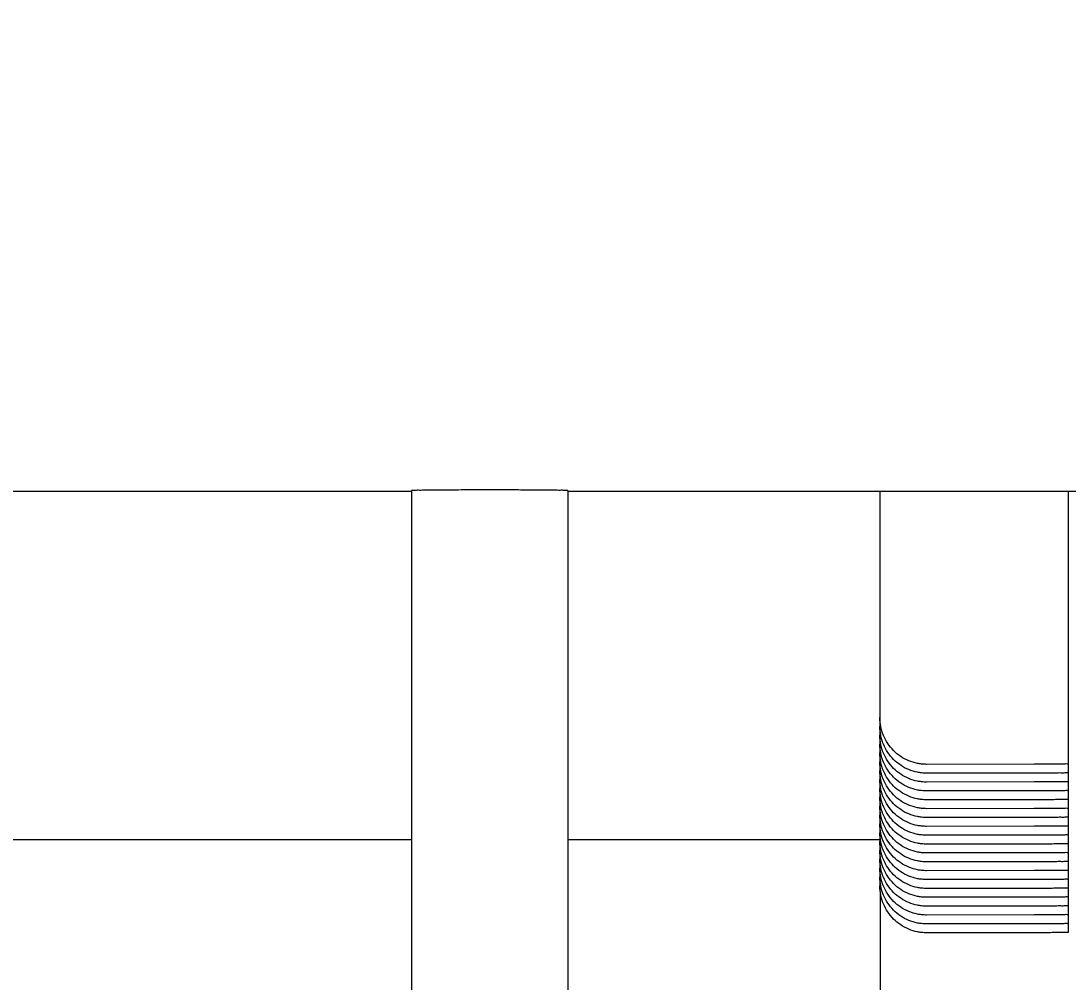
# Model space of a CAD drawing. Extents: x -5598 to 26293, y -3808 to 13850.
# Drawn here: x -627.17 to -620.47, y 2216.08 to 2222.23 of the extents above; entities that cross this region are included whole.
import ezdxf

# ---------------------------------------------------------------- set-up
doc = ezdxf.new("R2010")
doc.units = 0
doc.header["$LTSCALE"] = 100
doc.header["$MEASUREMENT"] = 0
doc.layers.add('AK', color=7, linetype='Continuous', lineweight=15)
for name, color, linetype, lineweight, true_color in [('MAKPA ELEKTRIK', 7, 'Continuous', 30, 0x93039a), ('MAKPA GAZ', 7, 'Continuous', 30, 0x046a38), ('MAKPA SIHHI', 7, 'Continuous', 30, 0x428a93)]:
    doc.layers.add(name, color=color, linetype=linetype, lineweight=lineweight, true_color=true_color)
doc.layers.add('OLCU DIS', color=7, linetype='Continuous')
doc.styles.add('MAKPA TESISAT', font='arial.ttf', dxfattribs={"height": 10})
doc.styles.add('olcu', font='romans.shx', dxfattribs={"width": 0.5})
doc.dimstyles.new('1-200', dxfattribs={"dimtxt": 40, "dimasz": 2, "dimexe": 0, "dimexo": 0, "dimgap": 10, "dimtad": 1, "dimdec": 4, "dimrnd": 0.1, "dimzin": 9, "dimdsep": 46, "dimtxsty": 'olcu', "dimblk1": 'SOL', "dimblk2": 'SAG', "dimsah": 1, "dimcen": 0, "dimse1": 1, "dimse2": 1, "dimclre": 13, "dimadec": 0, "dimazin": 0, "dimtfac": 1, "dimtdec": 4, "dimtix": 1, "dimtmove": 2, "dimatfit": 2, "dimldrblk": 'SOL', "dimfxl": 0, "dimtolj": 1, "dimarcsym": 0})
doc.dimstyles.new('MAKPA TESISAT DIM', dxfattribs={"dimscale": 0.7, "dimtxt": 12, "dimasz": 6, "dimexe": 4, "dimexo": 0, "dimgap": 8, "dimtad": 2, "dimtih": 1, "dimtoh": 1, "dimdec": 0, "dimrnd": 5, "dimzin": 0, "dimdsep": 46, "dimtxsty": 'MAKPA TESISAT', "dimblk1": 'OBLIQUE', "dimblk2": 'OBLIQUE', "dimsah": 1, "dimcen": 0, "dimdle": 3, "dimclrd": 256, "dimclre": 256, "dimclrt": 256, "dimadec": 0, "dimazin": 0, "dimtfac": 1, "dimtdec": 0, "dimtix": 1, "dimtofl": 0, "dimtmove": 2, "dimatfit": 3, "dimldrblk": 'OBLIQUE', "dimfxl": 0, "dimtvp": 7, "dimtolj": 1, "dimtzin": 0, "dimarcsym": 0})

# ---------------------------------------------------------------- blocks, each defined once
blk = doc.blocks.new('SOL')
at = {"color": 0}
for p, q in [((0, 30), (0, -6.962459165720928)), ((7.581908020783771, 0), (-6.967154622002339, 0))]:
    blk.add_line(p, q, dxfattribs=at)
blk.add_circle((0, 0), 3, dxfattribs=at)
blk = doc.blocks.new('SAG')
at = {"color": 0}
for p, q in [((0, -30), (0, 6.962459165720928)), ((7.581908020783771, 0), (-6.967154622002339, 0))]:
    blk.add_line(p, q, dxfattribs=at)
blk.add_circle((0, 0), 3, dxfattribs=at)
blk = doc.blocks.new('*D332')
at = {"layer": 'OLCU DIS', "color": 0, "lineweight": -2, "transparency": 16777216}
blk.add_line((21268, -934.9999999999671), (-2967.999999241584, -934.9999999999671), dxfattribs=at)
at = {"layer": 'OLCU DIS', "color": 0, "lineweight": -2, "transparency": 16777216, "xscale": 2, "yscale": 2, "zscale": 2, "rotation": 180}
blk.add_blockref('SAG', (-2969.999999241584, -934.9999999999671), dxfattribs=at)
at = {"layer": 'OLCU DIS', "color": 0, "lineweight": -2, "transparency": 16777216, "xscale": 2, "yscale": 2, "zscale": 2}
blk.add_blockref('SOL', (21270, -934.9999999999671), dxfattribs=at)
at = {"layer": 'OLCU DIS', "color": 0, "transparency": 16777216, "insert": (9295.637683253217, -904.9999999999671), "char_height": 40, "attachment_point": 5, "style": 'olcu'}
blk.add_mtext('\\A1;24240', dxfattribs=at)
blk = doc.blocks.new('OVEN TROLLEY')
at = {"layer": 'AK'}
for p, q in [((3.200376994259386, -4.122496222343784), (3.200376994259386, -12.34222436201526)), ((5.200612615669339, -14.9173121060594), (5.200612615669339, -5.416554677847329)), ((6.200730426380233, -14.9173121060594), (6.200730426380233, -5.416554677847329)), ((2.000235621413593, -12.14519140716879), (2.000235621413593, -12.09054497022885)), ((2.217744896692693, -12.08849161459363), (2.905105455467947, -12.08801953998625)), ((2.000235621413593, -12.20192057042152), (2.000235621413593, -12.14727413348157)), ((2.217744896692693, -12.14522077786966), (2.905105455467947, -12.14474870323897)), ((2.000235621413593, -12.25864973369755), (2.000235621413593, -12.2040032967576)), ((2.000235621413593, -12.31537889695028), (2.000235621413593, -12.26073246003364)), ((2.217744896692693, -12.20194994112239), (2.905105455467947, -12.201477866515)), ((2.217744896692693, -12.25867910439842), (2.905105455467947, -12.25820702976784)), ((2.000235621413593, -12.37210806022631), (2.000235621413593, -12.31746162316994)), ((2.217744896692693, -12.31540826765126), (2.905105455467947, -12.31493619306718)), ((2.000235621413593, -12.42883722347903), (2.000235621413593, -12.37419078644598)), ((2.217744896692693, -12.37213743081088), (2.905105455467947, -12.37166535631991)), ((3.204215889858459, -14.91206985566532), (3.204215889858459, -12.38783803178228)), ((2.000235621413593, -12.48556638675507), (2.000235621413593, -12.43091994969882)), ((2.217744896692693, -12.42886659406361), (2.905105455467947, -12.42839451959594)), ((2.000235621413593, -12.54229554989138), (2.000235621413593, -12.48764911297485)), ((2.217744896692693, -12.48559575733964), (2.905105455467947, -12.48512368273225)), ((2.000235621413593, -12.59902471314422), (2.000235621413593, -12.54437827622757)), ((2.217744896692693, -12.54232492059236), (2.905105455467947, -12.54185284598497)), ((2.000235621413593, -12.65575387642025), (2.000235621413593, -12.60110743950361)), ((2.000235621413593, -12.71248303967297), (2.000235621413593, -12.65783660275633)), ((2.217744896692693, -12.59905408386839), (2.905105455467947, -12.59858200926101)), ((2.217744896692693, -12.65578324712123), (2.905105455467947, -12.65531117251373)), ((2.000235621413593, -12.769212202949), (2.000235621413593, -12.71456576603236)), ((2.217744896692693, -12.71251241039726), (2.905105455467947, -12.71204033578976)), ((5.200612615669339, -12.6840200269711), (3.204215889858459, -12.6840200269711)), ((22.9951226833449, -12.6840200269711), (6.200730426380233, -12.6840200269711)), ((2.000235621413593, -12.82594136620173), (2.000235621413593, -12.77129492928509)), ((2.217744896692693, -12.76924157367318), (2.905105455467947, -12.7687694990426)), ((2.000235621413593, -12.88267052947776), (2.000235621413593, -12.82802409256112)), ((2.217744896692693, -12.82597073692602), (2.905105455467947, -12.82549866231852)), ((2.000235621413593, -12.93939969273049), (2.000235621413593, -12.88475325581385)), ((2.217744896692693, -12.88269990020194), (2.905105455467947, -12.88222782557135)), ((2.000235621413593, -12.99612885602982), (2.000235621413593, -12.94148241908988)), ((2.000235621413593, -13.05285801928255), (2.000235621413593, -12.99821158222619)), ((2.217744896692693, -12.93942906345478), (2.905105455467947, -12.93895698884739)), ((2.217744896692693, -12.99615822673081), (2.905105455467947, -12.99568615210012)), ((2.000235621413593, -13.10958718255858), (2.000235621413593, -13.05494074547903)), ((2.217744896692693, -13.05288738986712), (2.905105455467947, -13.05241531537615)), ((2.000235621413593, -13.16631634581131), (2.000235621413593, -13.11166990875495)), ((2.217744896692693, -13.10961655311985), (2.905105455467947, -13.10914447862888)), ((2.000235621413593, -14.91206985566532), (2.000235621413593, -13.16839907203098)), ((2.217744896692693, -13.16634571639588), (2.905105455467947, -13.16587364178849)), ((1.750206168744623, -14.91207556783922), (5.200612615669339, -14.91206985566532)), ((6.200730426380233, -14.91206985566532), (22.9951226833449, -14.91206985566532))]:
    blk.add_line(p, q, dxfattribs=at)
for points, start_tangent, end_tangent in [([(2.000235621413593, -12.09054497022885), (2.005569377090977, -12.09010957119756)], (0, 0.0042806934), (0.0059326429, -0.0012347)), ([(2.005569377090977, -12.09010957119756), (2.021409659906109, -12.08969231202502), (2.046817130948511, -12.08931644175902), (2.081052848048329, -12.08899324593369), (2.121998728466223, -12.08874271981187), (2.168423493664243, -12.08857217734919), (2.217744896692693, -12.08849161459363)], (0.2352288513000001, -0.0489557625999996), (0.1697291363, 0.0001165688000003)), ([(2.905105455467947, -12.08801953998625), (2.93830278488258, -12.08985301210782)], (0.0265768592, 1.82528e-05), (0.0264674561, -0.0029460771)), ([(2.93830278488258, -12.08985301210782), (2.963458404879928, -12.09374421908296), (3.019567817383176, -12.11077795586311), (3.071281801505392, -12.13846821830384), (3.116608471973903, -12.17574925239899), (3.153807031588256, -12.22118880302878), (3.181448394040672, -12.27304173790617), (3.198468686341127, -12.32931081933202), (3.204215889858459, -12.38783803178228)], (0.3477019123000002, -0.0387024966999994), (6e-16, -0.3491392185999999)), ([(2.000235621413593, -12.14727413348157), (2.005569377090977, -12.14683873445028)], (0, 0.0042806934), (0.0059326429, -0.0012347)), ([(2.005569377090977, -12.14683873445028), (2.021409659906109, -12.14642147530105), (2.046817130948511, -12.14604560503505), (2.081052848048329, -12.14572240920972), (2.121998728466223, -12.1454718830646), (2.168423493664243, -12.14530134060192), (2.217744896692693, -12.14522077786966)], (0.2352288513000001, -0.0489557625999996), (0.1697291363, 0.0001165688000003)), ([(2.905105455467947, -12.14474870323897), (2.938302784882125, -12.14658217536055)], (0.0265768592, 1.82528e-05), (0.0264674561, -0.0029460771)), ([(2.938302784882125, -12.14658217536055), (2.963458404879928, -12.15047338235899), (3.019567817383176, -12.16750711911595), (3.071281801505392, -12.19519738157976), (3.116608471974358, -12.23247841567502), (3.153807031588256, -12.27791796630481), (3.181448394040672, -12.32977090115889), (3.198468686341127, -12.38603998260805), (3.204215889858459, -12.44456719503501)], (0.3477019123000002, -0.0387024966999994), (6e-16, -0.3491392185999999)), ([(2.000235621413593, -12.2040032967576), (2.005569377090977, -12.20356789758671)], (0, 0.0042806934), (0.0059326429, -0.0012347)), ([(2.000235621413593, -12.26073246003364), (2.005569377090977, -12.26029706086263)], (0, 0.0042806934), (0.0059326429, -0.0012347)), ([(2.005569377090977, -12.20356789758671), (2.021409659906109, -12.20315063855378), (2.046817130948511, -12.20277476831109), (2.081052848048329, -12.20245157246245), (2.121998728466223, -12.20220104634063), (2.168423493664243, -12.20203050387795), (2.217744896692693, -12.20194994112239)], (0.2352288513000001, -0.0489557625999996), (0.1697291363, 0.0001165688000003)), ([(2.005569377090977, -12.26029706086263), (2.021409659906109, -12.25987980185311), (2.046817130948511, -12.25950393156381), (2.081052848048329, -12.25918073573848), (2.121998728466223, -12.25893020947694), (2.168423493664243, -12.25875966713067), (2.217744896692693, -12.25867910439842)], (0.2352288513000001, -0.0489557625999996), (0.1697291363, 0.0001165688000003)), ([(2.905105455467947, -12.201477866515), (2.93830278488258, -12.20331133863658)], (0.0265768592, 1.82528e-05), (0.0264674561, -0.0029460771)), ([(2.905105455467947, -12.25820702976784), (2.93830278488258, -12.26004050188931)], (0.0265768592, 1.82528e-05), (0.0264674561, -0.0029460771)), ([(2.93830278488258, -12.20331133863658), (2.963458404879928, -12.20720254561161), (3.019567817383176, -12.22423628239198), (3.071281801505392, -12.25192654471607), (3.116608471974358, -12.28920757892774), (3.153807031588256, -12.33464712955754), (3.181448394040672, -12.38650006443504), (3.198468686341127, -12.44276914588408), (3.204215889858459, -12.50129635833445)], (0.3477019123000002, -0.0387024966999994), (6e-16, -0.3491392185999999)), ([(2.93830278488258, -12.26004050188931), (2.963458404879928, -12.26393170877122), (3.019567817383176, -12.28096544564471), (3.071281801505392, -12.30865570796891), (3.116608471974358, -12.34593674220377), (3.153807031588256, -12.39137629283357), (3.181448394040672, -12.44322922768765), (3.198468686341127, -12.49949830913692), (3.204215889858459, -12.55802552158718)], (0.3477019123000002, -0.0387024966999994), (6e-16, -0.3491392185999999)), ([(2.000235621413593, -12.31746162316994), (2.005569377090977, -12.31702622413877)], (0, 0.0042806934), (0.0059326429, -0.0012347)), ([(2.005569377090977, -12.31702622413877), (2.021409659906109, -12.31660896510584), (2.046817130948511, -12.31623309483984), (2.081052848048329, -12.31590989887491), (2.121998728466223, -12.31565937272978), (2.168423493664243, -12.31548883040671), (2.217744896692693, -12.31540826765126)], (0.2352288513000001, -0.0489557625999996), (0.1697291363, 0.0001165688000003)), ([(2.905105455467947, -12.31493619306718), (2.93830278488258, -12.31676966516534)], (0.0265768592, 1.82528e-05), (0.0264674561, -0.0029460771)), ([(2.93830278488258, -12.31676966516534), (2.963458404879928, -12.32066087202406), (3.019567817383176, -12.33769460892074), (3.071281801505392, -12.36538487124494), (3.116608471974358, -12.4026659054565), (3.153807031588256, -12.44810545608629), (3.181448394040672, -12.49995839096368), (3.198468686341127, -12.55622747227312), (3.204215889858459, -12.61475468472349)], (0.3477019123000002, -0.0387024966999994), (6e-16, -0.3491392185999999)), ([(2.000235621413593, -12.37419078644598), (2.005569377090977, -12.37375538739138)], (0, 0.0042806934), (0.0059326429, -0.0012347)), ([(2.005569377090977, -12.37375538739138), (2.021409659906109, -12.37333812838187), (2.046817130948511, -12.37296225809257), (2.081052848048329, -12.37263906215094), (2.121998728466223, -12.37238853600581), (2.168423493664243, -12.37221799354301), (2.217744896692693, -12.37213743081088)], (0.2352288513000001, -0.0489557625999996), (0.1697291363, 0.0001165688000003)), ([(2.905105455467947, -12.37166535631991), (2.93830278488258, -12.37349882841806)], (0.0265768592, 1.82528e-05), (0.0264674561, -0.0029460771)), ([(2.93830278488258, -12.37349882841806), (2.963458404879928, -12.37739003530009), (3.019567817383176, -12.39442377219677), (3.071281801505392, -12.42211403452097), (3.116608471974358, -12.45939506873253), (3.153807031588256, -12.50483461936233), (3.181448394040672, -12.55668755421652), (3.198468686341127, -12.61295663554915), (3.204215889858459, -12.67148384799952)], (0.3477019123000002, -0.0387024966999994), (6e-16, -0.3491392185999999)), ([(2.000235621413593, -12.43091994969882), (2.005569377090977, -12.43048455066741)], (0, 0.0042806934), (0.0059326429, -0.0012347)), ([(2.005569377090977, -12.43048455066741), (2.021409659906109, -12.4300672916346), (2.046817130948511, -12.4296914213686), (2.081052848048329, -12.42936822540355), (2.121998728466223, -12.42911769925854), (2.168423493664243, -12.42894715679574), (2.217744896692693, -12.42886659406361)], (0.2352288513000001, -0.0489557625999996), (0.1697291363, 0.0001165688000003)), ([(2.905105455467947, -12.42839451959594), (2.93830278488258, -12.43022799169421)], (0.0265768592, 1.82528e-05), (0.0264674561, -0.0029460771)), ([(2.93830278488258, -12.43022799169421), (2.963458404879928, -12.43411919855282), (3.019567817383176, -12.4511529354495), (3.071281801505392, -12.478843197797), (3.116608471974358, -12.51612423198526), (3.153807031588256, -12.56156378261517), (3.181448394040672, -12.61341671749255), (3.198468686341127, -12.66968579880199), (3.204215889858459, -12.72821301125225)], (0.3477019123000002, -0.0387024966999994), (6e-16, -0.3491392185999999)), ([(2.000235621413593, -12.48764911297485), (2.005569377090977, -12.48721371392025)], (0, 0.0042806934), (0.0059326429, -0.0012347)), ([(2.005569377090977, -12.48721371392025), (2.021409659906109, -12.48679645477091), (2.046817130948511, -12.48642058462133), (2.081052848048329, -12.48609738867958), (2.121998728466223, -12.48584686253457), (2.168423493664243, -12.48567632007177), (2.217744896692693, -12.48559575733964)], (0.2352288513000001, -0.0489557625999996), (0.1697291363, 0.0001165688000003)), ([(2.905105455467947, -12.48512368273225), (2.93830278488258, -12.48695715494682)], (0.0265768592, 1.82528e-05), (0.0264674561, -0.0029460771)), ([(2.93830278488258, -12.48695715494682), (2.963458404879928, -12.49084836182885), (3.019567817383176, -12.50788209872553), (3.071281801505392, -12.53557236104973), (3.116608471974358, -12.57285339526129), (3.153807031588256, -12.61829294575148), (3.181448394040672, -12.67014588074528), (3.198468686341127, -12.72641496207802), (3.204215889858459, -12.78494217452828)], (0.3477019123000002, -0.0387024966999994), (6e-16, -0.3491392185999999)), ([(2.000235621413593, -12.54437827622757), (2.005569377090977, -12.54394287719629)], (0, 0.0042806934), (0.0059326429, -0.0012347)), ([(2.005569377090977, -12.54394287719629), (2.021409659906109, -12.54352561804694), (2.046817130948511, -12.54314974789736), (2.081052848048329, -12.54282655193242), (2.121998728466223, -12.5425760258106), (2.168423493664243, -12.5424054833478), (2.217744896692693, -12.54232492059236)], (0.2352288513000001, -0.0489557625999996), (0.1697291363, 0.0001165688000003)), ([(2.905105455467947, -12.54185284598497), (2.93830278488258, -12.54368631822285)], (0.0265768592, 1.82528e-05), (0.0264674561, -0.0029460771)), ([(2.93830278488258, -12.54368631822285), (2.963458404879928, -12.54757752508158), (3.019567817383176, -12.56461126197837), (3.071281801505392, -12.59230152432576), (3.116608471974358, -12.62958255851413), (3.153807031588256, -12.67502210902751), (3.181448394040672, -12.72687504388159), (3.198468686341127, -12.78314412533075), (3.204215889858459, -12.84167133778101)], (0.3477019123000002, -0.0387024966999994), (6e-16, -0.3491392185999999)), ([(2.000235621413593, -12.60110743950361), (2.005569377090977, -12.60067204044901)], (0, 0.0042806934), (0.0059326429, -0.0012347)), ([(2.000235621413593, -12.65783660275633), (2.005569377090977, -12.65740120372504)], (0, 0.0042806934), (0.0059326429, -0.0012347)), ([(2.005569377090977, -12.60067204044901), (2.021409659906109, -12.60025478129978), (2.046817130948511, -12.5998789111502), (2.081052848048329, -12.59955571520845), (2.121998728466223, -12.59930518906333), (2.168423493664243, -12.59913464662384), (2.217744896692693, -12.59905408386839)], (0.2352288513000001, -0.0489557625999996), (0.1697291363, 0.0001165688000003)), ([(2.005569377090977, -12.65740120372504), (2.021409659906109, -12.65698394457581), (2.046817130948054, -12.65660807428651), (2.081052848048329, -12.65628487846118), (2.121998728466223, -12.65603435233936), (2.168423493664243, -12.65586380987668), (2.217744896692693, -12.65578324712123)], (0.2352288513000001, -0.0489557625999996), (0.1697291363, 0.0001165688000003)), ([(2.905105455467947, -12.59858200926101), (2.93830278488258, -12.60041548135928)], (0.0265768592, 1.82528e-05), (0.0264674561, -0.0029460771)), ([(2.905105455467947, -12.65531117251373), (2.93830278488258, -12.657144644612)], (0.0265768592, 1.82528e-05), (0.0264674561, -0.0029460771)), ([(2.93830278488258, -12.60041548135928), (2.963458404879928, -12.60430668835761), (3.019567817383176, -12.62134042525429), (3.071281801505392, -12.64903068757849), (3.116608471974358, -12.68631172179016), (3.153807031588256, -12.73175127228023), (3.181448394040672, -12.78360420715762), (3.198468686341127, -12.83987328860678), (3.204215889858459, -12.89840050105704)], (0.3477019123000002, -0.0387024966999994), (6e-16, -0.3491392185999999)), ([(2.93830278488258, -12.657144644612), (2.963458404879928, -12.66103585161033), (3.019567817383176, -12.67806958850713), (3.071281801505392, -12.70575985085452), (3.116608471974358, -12.74304088504289), (3.153807031588256, -12.78848043555626), (3.181448394040672, -12.84033337041046), (3.198468686341127, -12.89660245185951), (3.204215889858459, -12.95512966430976)], (0.3477019123000002, -0.0387024966999994), (6e-16, -0.3491392185999999)), ([(2.000235621413593, -12.71456576603236), (2.005569377090977, -12.71413036697777)], (0, 0.0042806934), (0.0059326429, -0.0012347)), ([(2.005569377090977, -12.71413036697777), (2.021409659906109, -12.71371310782854), (2.046817130948511, -12.71333723756254), (2.081052848048329, -12.71301404173721), (2.121998728466223, -12.71276351559208), (2.168423493664243, -12.71259297315271), (2.217744896692693, -12.71251241039726)], (0.2352288513000001, -0.0489557625999996), (0.1697291363, 0.0001165688000003)), ([(2.905105455467947, -12.71204033578976), (2.93830278488258, -12.71387380788803)], (0.0265768592, 1.82528e-05), (0.0264674561, -0.0029460771)), ([(2.93830278488258, -12.71387380788803), (2.963458404879928, -12.71776501488637), (3.019567817383176, -12.73479875178316), (3.071281801505392, -12.76248901410724), (3.116608471974358, -12.7997700481792), (3.153807031588256, -12.8452095988323), (3.181448394040672, -12.89706253368649), (3.198468686341127, -12.95333161513554), (3.204215889858459, -13.0118588275858)], (0.3477019123000002, -0.0387024966999994), (6e-16, -0.3491392185999999)), ([(2.000235621413593, -12.77129492928509), (2.005569377090977, -12.7708595302538)], (0, 0.0042806934), (0.0059326429, -0.0012347)), ([(2.005569377090977, -12.7708595302538), (2.021409659906109, -12.77044227110457), (2.046817130948511, -12.77006640081526), (2.081052848048329, -12.76974320498993), (2.121998728466223, -12.76949267886812), (2.168423493664243, -12.76932213640543), (2.217744896692693, -12.76924157367318)], (0.2352288513000001, -0.0489557625999996), (0.1697291363, 0.0001165688000003)), ([(2.905105455467947, -12.7687694990426), (2.93830278488258, -12.77060297114076)], (0.0265768592, 1.82528e-05), (0.0264674561, -0.0029460771)), ([(2.93830278488258, -12.77060297114076), (2.963458404879928, -12.7744941781624), (3.019567817383176, -12.79152791491947), (3.071281801505392, -12.81921817738339), (3.116608471974358, -12.85649921147853), (3.153807031588256, -12.90193876210833), (3.181448394040672, -12.95379169696252), (3.198468686341127, -13.01006077838826), (3.204215889858459, -13.06858799083864)], (0.3477019123000002, -0.0387024966999994), (6e-16, -0.3491392185999999)), ([(2.000235621413593, -12.82802409256112), (2.005569377090977, -12.82758869350653)], (0, 0.0042806934), (0.0059326429, -0.0012347)), ([(2.005569377090977, -12.82758869350653), (2.021409659906109, -12.8271714343573), (2.046817130948511, -12.8267955640913), (2.081052848048329, -12.82647236826597), (2.121998728466223, -12.82622184212096), (2.168423493664243, -12.82605129968146), (2.217744896692693, -12.82597073692602)], (0.2352288513000001, -0.0489557625999996), (0.1697291363, 0.0001165688000003)), ([(2.905105455467947, -12.82549866231852), (2.93830278488258, -12.82733213441679)], (0.0265768592, 1.82528e-05), (0.0264674561, -0.0029460771)), ([(2.93830278488258, -12.82733213441679), (2.963458404879928, -12.83122334141524), (3.019567817383176, -12.8482570781955), (3.071281801505392, -12.87594734063612), (3.116608471974358, -12.91322837473126), (3.153807031588256, -12.95866792536105), (3.181448394040672, -13.01052086021514), (3.198468686341127, -13.0667899416643), (3.204215889858459, -13.12531715411455)], (0.3477019123000002, -0.0387024966999994), (6e-16, -0.3491392185999999)), ([(2.000235621413593, -12.88475325581385), (2.005569377090977, -12.88431785666626)], (0, 0.0042806934), (0.0059326429, -0.0012347)), ([(2.005569377090977, -12.88431785666626), (2.021409659906109, -12.88390059763333), (2.046817130948511, -12.88352472734402), (2.081052848048329, -12.883201531542), (2.121998728466223, -12.88295100539687), (2.168423493664243, -12.88278046293419), (2.217744896692693, -12.88269990020194)], (0.2352288513000001, -0.0489557625999996), (0.1697291363, 0.0001165688000003)), ([(2.905105455467947, -12.88222782557135), (2.93830278488258, -12.88406129766952)], (0.0265768592, 1.82528e-05), (0.0264674561, -0.0029460771)), ([(2.93830278488258, -12.88406129766952), (2.963458404879928, -12.88795250455155), (3.019567817383176, -12.90498624144823), (3.071281801505392, -12.93267650377243), (3.116608471974358, -12.96995753800729), (3.153807031588256, -13.01539708863709), (3.181448394040672, -13.06725002349117), (3.198468686341127, -13.12351910491702), (3.204215889858459, -13.18204631736739)], (0.3477019123000002, -0.0387024966999994), (6e-16, -0.3491392185999999)), ([(2.000235621413593, -12.94148241908988), (2.005569377090977, -12.94104701991887)], (0, 0.0042806934), (0.0059326429, -0.0012347)), ([(2.000235621413593, -12.99821158222619), (2.005569377090977, -12.9977761831949)], (0, 0.0042806934), (0.0059326429, -0.0012347)), ([(2.005569377090977, -12.94104701991887), (2.021409659906109, -12.94062976088617), (2.046817130948511, -12.94025389062005), (2.081052848048329, -12.93993069479472), (2.121998728466223, -12.93968016853318), (2.168423493664243, -12.93950962621022), (2.217744896692693, -12.93942906345478)], (0.2352288513000001, -0.0489557625999996), (0.1697291363, 0.0001165688000003)), ([(2.005569377090977, -12.9977761831949), (2.021409659906109, -12.9973589241622), (2.046817130948511, -12.99698305387289), (2.081052848048329, -12.99665985793103), (2.121998728466223, -12.99640933180933), (2.168423493664243, -12.99623878946295), (2.217744896692693, -12.99615822673081)], (0.2352288513000001, -0.0489557625999996), (0.1697291363, 0.0001165688000003)), ([(2.905105455467947, -12.93895698884739), (2.93830278488258, -12.94079046094566)], (0.0265768592, 1.82528e-05), (0.0264674561, -0.0029460771)), ([(2.905105455467947, -12.99568615210012), (2.93830278488258, -12.99751962422158)], (0.0265768592, 1.82528e-05), (0.0264674561, -0.0029460771)), ([(2.93830278488258, -12.94079046094566), (2.963458404879928, -12.94468166782758), (3.019567817383176, -12.96171540472426), (3.071281801505392, -12.98940566704846), (3.116608471974358, -13.02668670126002), (3.153807031588256, -13.07212625188993), (3.181448394040672, -13.12397918674401), (3.198468686341127, -13.18024826819317), (3.204215889858459, -13.23877548064342)], (0.3477019123000002, -0.0387024966999994), (6e-16, -0.3491392185999999)), ([(2.93830278488258, -12.99751962422158), (2.963458404879928, -13.0014108310803), (3.019567817383176, -13.01844456797698), (3.071281801505392, -13.04613483030118), (3.116608471974358, -13.08341586453605), (3.153807031588256, -13.12885541516584), (3.181448394040672, -13.18070835002004), (3.198468686341127, -13.23697743132948), (3.204215889858459, -13.29550464377973)], (0.3477019123000002, -0.0387024966999994), (6e-16, -0.3491392185999999)), ([(2.000235621413593, -13.05494074547903), (2.005569377090977, -13.05450534644774)], (0, 0.0042806934), (0.0059326429, -0.0012347)), ([(2.005569377090977, -13.05450534644774), (2.021409659906109, -13.05408808741492), (2.046817130948511, -13.05371221714881), (2.081052848048329, -13.05338902120718), (2.121998728466223, -13.05313849506205), (2.168423493664243, -13.05296795259926), (2.217744896692693, -13.05288738986712)], (0.2352288513000001, -0.0489557625999996), (0.1697291363, 0.0001165688000003)), ([(2.905105455467947, -13.05241531537615), (2.93830278488258, -13.05424878749761)], (0.0265768592, 1.82528e-05), (0.0264674561, -0.0029460771)), ([(2.93830278488258, -13.05424878749761), (2.963458404879928, -13.05813999435634), (3.019567817383176, -13.07517373125302), (3.071281801505392, -13.10286399357721), (3.116608471974358, -13.14014502778889), (3.153807031588256, -13.18558457841868), (3.181448394040672, -13.23743751327276), (3.198468686341127, -13.29370659460551), (3.204215889858459, -13.35223380703246)], (0.3477019123000002, -0.0387024966999994), (6e-16, -0.3491392185999999)), ([(2.000235621413593, -13.11166990875495), (2.005569377090977, -13.11123450972377)], (0, 0.0042806934), (0.0059326429, -0.0012347)), ([(2.005569377090977, -13.11123450972377), (2.021409659906109, -13.11081725069096), (2.046817130948511, -13.11044138042496), (2.081052848048329, -13.1101181844599), (2.121998728466223, -13.10986765833809), (2.168423493664243, -13.10969711587529), (2.217744896692693, -13.10961655311985)], (0.2352288513000001, -0.0489557625999996), (0.1697291363, 0.0001165688000003)), ([(2.905105455467947, -13.10914447862888), (2.93830278488258, -13.11097795075045)], (0.0265768592, 1.82528e-05), (0.0264674561, -0.0029460771)), ([(2.93830278488258, -13.11097795075045), (2.963458404879928, -13.11486915760906), (3.019567817383176, -13.13190289452905), (3.071281801505392, -13.15959315682994), (3.116608471974358, -13.19687419106481), (3.153807031588256, -13.24231374169471), (3.181448394040672, -13.2941666765488), (3.198468686341127, -13.35043575788154), (3.204215889858459, -13.4089629703318)], (0.3477019123000002, -0.0387024966999994), (6e-16, -0.3491392185999999)), ([(2.000235621413593, -13.16839907203098), (2.005569377090977, -13.1679636729998)], (0, 0.0042806934), (0.0059326429, -0.0012347)), ([(2.005569377090977, -13.1679636729998), (2.021409659906109, -13.16754641385046), (2.046817130948511, -13.16717054370087), (2.081052848048329, -13.16684734773594), (2.121998728466223, -13.16659682159081), (2.168423493664243, -13.16642627912802), (2.217744896692693, -13.16634571639588)], (0.2352288513000001, -0.0489557625999996), (0.1697291363, 0.0001165688000003)), ([(2.905105455467947, -13.16587364178849), (2.93830278488258, -13.16770711402648)], (0.0265768592, 1.82528e-05), (0.0264674561, -0.0029460771)), ([(2.93830278488258, -13.16770711402648), (2.963458404879928, -13.17159832088509), (3.019567817383176, -13.18863205778177), (3.071281801505392, -13.21632232010597), (3.116608471974358, -13.25360335431765), (3.153807031588256, -13.29904290483102), (3.181448394040216, -13.35089583982483), (3.198468686341127, -13.40716492113427), (3.204215889858459, -13.46569213358452)], (0.3477019123000002, -0.0387024966999994), (6e-16, -0.3491392185999999)), ([(5.200612615669339, -14.9173121060594), (5.206197860467908, -14.91796249392212), (5.222828829804256, -14.91859835333889), (5.250134015145246, -14.91920547996415), (5.28750346388324, -14.91977031187855), (5.33410240435387, -14.92028023143063), (5.388889893148189, -14.92072384807989), (5.45064206835013, -14.92109125199499), (5.517979488234231, -14.92137423594249), (5.589397946341248, -14.92156647871013), (5.663302072152871, -14.9216636857833), (5.738040969780741, -14.9216636857833), (5.811945095696952, -14.92156647871025), (5.883363553698925, -14.92137423594249), (5.950700973711263, -14.92109125199499), (6.012453148785423, -14.92072384807977), (6.067240637579287, -14.92028023143063), (6.113839578049919, -14.91977031187855), (6.151209026788365, -14.91920547996415), (6.178514212257142, -14.91859835333889), (6.195145181593487, -14.91796249392212), (6.200730426380233, -14.9173121060594)], (1.4e-15, -0.8001079952000001), (-1.4e-15, 0.8001079952000001))]:
    blk.add_spline(points, degree=3, dxfattribs=dict(at, start_tangent=start_tangent, end_tangent=end_tangent))
blk = doc.blocks.new('_OBLIQUE')
at = {"color": 0, "linetype": 'ByBlock', "lineweight": -2}
blk.add_line((-0.5, -0.5), (0.5, 0.5), dxfattribs=at)
blk = doc.blocks.new('*D1005')
at = {"layer": 'MAKPA SIHHI', "lineweight": -2, "transparency": 16777216}
for p, q in [((-749.7533808635154, 2197.232070836355), (-749.7533808635153, 2517.767929162604)), ((-610.0000000024922, 2515.667929162604), (-752.5533808635154, 2515.667929162604)), ((-609.9999999999998, 2199.332070836355), (-752.5533808635154, 2199.332070836355))]:
    blk.add_line(p, q, dxfattribs=at)
at = {"layer": 'MAKPA SIHHI', "lineweight": -2, "transparency": 16777216, "xscale": 4.199999999999998, "yscale": 4.199999999999998, "zscale": 4.199999999999998}
for p, rotation in [((-749.7533808635153, 2515.667929162604), 90), ((-749.7533808635154, 2199.332070836355), 270)]:
    blk.add_blockref('_OBLIQUE', p, dxfattribs=dict(at, rotation=rotation))
at = {"layer": 'MAKPA SIHHI', "transparency": 16777216, "insert": (-766.4345541240889, 2357.49999999948), "char_height": 10, "attachment_point": 5, "style": 'MAKPA TESISAT'}
blk.add_mtext('\\A1;315', dxfattribs=at)
blk = doc.blocks.new('*D770')
at = {"layer": 'MAKPA ELEKTRIK', "lineweight": -2, "transparency": 16777216}
for p, q in [((-689.5784831843553, 2197.232070836355), (-689.5784831843553, 2722.767929162604)), ((-610.0000000025401, 2720.667929162604), (-692.3784831843553, 2720.667929162604)), ((-609.9999999999998, 2199.332070836355), (-692.3784831843553, 2199.332070836355))]:
    blk.add_line(p, q, dxfattribs=at)
at = {"layer": 'MAKPA ELEKTRIK', "lineweight": -2, "transparency": 16777216, "xscale": 4.199999999999998, "yscale": 4.199999999999998, "zscale": 4.199999999999998}
for p, rotation in [((-689.5784831843553, 2720.667929162604), 90), ((-689.5784831843553, 2199.332070836355), 270)]:
    blk.add_blockref('_OBLIQUE', p, dxfattribs=dict(at, rotation=rotation))
at = {"layer": 'MAKPA ELEKTRIK', "transparency": 16777216, "insert": (-706.2084968269203, 2459.999999999479), "char_height": 10, "attachment_point": 5, "style": 'MAKPA TESISAT'}
blk.add_mtext('\\A1;520', dxfattribs=at)
blk = doc.blocks.new('*D1068')
at = {"layer": 'MAKPA GAZ', "lineweight": -2, "transparency": 16777216}
for p, q in [((-762.5317205052996, 2199.332070836351), (-762.5317205052996, 2392.035892867825)), ((-609.9999999999998, 2189.999999998954), (-609.9999999999998, 2392.035892867825)), ((-607.8999999999997, 2389.235892867825), (-764.6317205052999, 2389.235892867825))]:
    blk.add_line(p, q, dxfattribs=at)
at = {"layer": 'MAKPA GAZ', "lineweight": -2, "transparency": 16777216, "xscale": 4.199999999999998, "yscale": 4.199999999999998, "zscale": 4.199999999999998, "rotation": 180}
blk.add_blockref('_OBLIQUE', (-762.5317205052996, 2389.235892867825), dxfattribs=at)
at = {"layer": 'MAKPA GAZ', "lineweight": -2, "transparency": 16777216, "xscale": 4.199999999999998, "yscale": 4.199999999999998, "zscale": 4.199999999999998}
blk.add_blockref('_OBLIQUE', (-609.9999999999998, 2389.235892867825), dxfattribs=at)
at = {"layer": 'MAKPA GAZ', "transparency": 16777216, "insert": (-686.2658602526498, 2399.941622745041), "char_height": 10, "attachment_point": 5, "style": 'MAKPA TESISAT'}
blk.add_mtext('\\A1;155', dxfattribs=at)

msp = doc.modelspace()

# ---------------------------------------------------------------- block references
at = {"layer": 'AK', "rotation": 180}
msp.add_blockref('OVEN TROLLEY', (-618.4705610021398, 2204.310057637898), dxfattribs=at)

# ---------------------------------------------------------------- dimensions: what is measured, and where the dimension line sits
at = {"layer": 'MAKPA ELEKTRIK'}
dim = msp.add_linear_dim(base=(-689.5784831843553, 2720.667929162604), p1=(-609.9999999999998, 2199.332070836355), p2=(-610.0000000025401, 2720.667929162604), angle=90, dimstyle='MAKPA TESISAT DIM', override={"dimfxl": 0}, dxfattribs=at)
dim.commit()
dim.dimension.update_dxf_attribs({"geometry": '*D770', "text_midpoint": (-706.2084968269203, 2459.999999999479)})
at = {"layer": 'MAKPA GAZ'}
dim = msp.add_linear_dim(base=(-762.5317205052996, 2389.235892867825), p1=(-609.9999999999998, 2189.999999998954), p2=(-762.5317205052996, 2199.332070836351), dimstyle='MAKPA TESISAT DIM', override={"dimfxl": 0}, dxfattribs=at)
dim.commit()
dim.dimension.update_dxf_attribs({"geometry": '*D1068', "text_midpoint": (-686.2658602526498, 2399.941622745041)})
at = {"layer": 'MAKPA SIHHI'}
dim = msp.add_linear_dim(base=(-749.7533808635153, 2515.667929162604), p1=(-609.9999999999998, 2199.332070836355), p2=(-610.0000000024922, 2515.667929162604), angle=90, dimstyle='MAKPA TESISAT DIM', override={"dimfxl": 0}, dxfattribs=at)
dim.commit()
dim.dimension.update_dxf_attribs({"geometry": '*D1005', "text_midpoint": (-766.4345541240889, 2357.49999999948)})
at = {"layer": 'OLCU DIS', "color": 7}
dim = msp.add_linear_dim(base=(-2969.999999241584, -934.9999999999671), p1=(21270, -634.9999999999673), p2=(-2969.999999241583, 7534.999999997421), dimstyle='1-200', dxfattribs=at)
dim.commit()
dim.dimension.update_dxf_attribs({"geometry": '*D332', "text_midpoint": (9295.637683253217, -904.9999999999671), "dimtype": 160})

doc.saveas('drawing.dxf')
